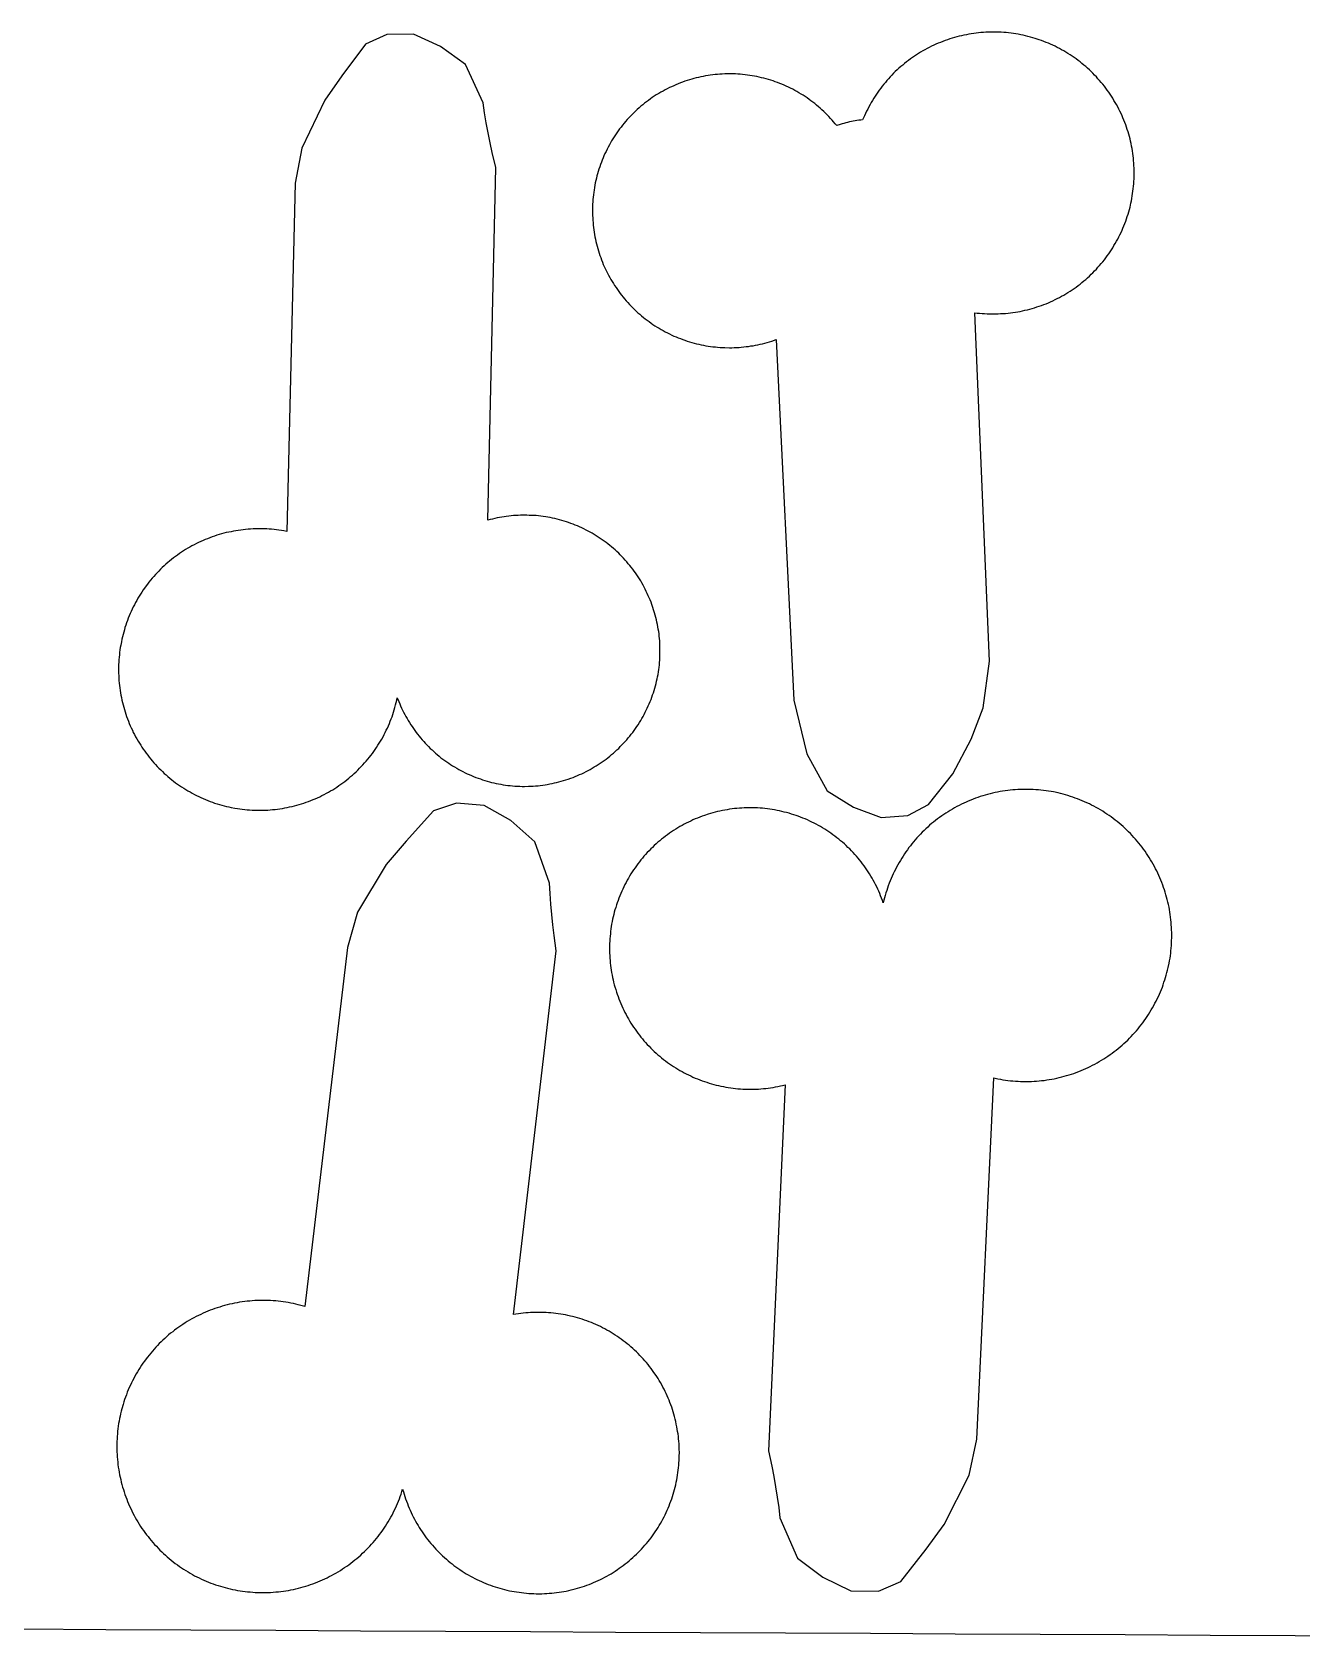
# Model space of a CAD drawing. Extents: x -246 to 246, y -104 to 199.
# Drawn here: x -5.59 to 6, y 163.68 to 178.31 of the extents above; entities that cross this region are included whole.
import ezdxf

# ---------------------------------------------------------------- set-up
doc = ezdxf.new("R2010")
doc.units = 0
doc.layers.add('Add_Red', color=1, linetype='Continuous')
doc.layers.add('Outline_Red', color=1, linetype='Continuous')

msp = doc.modelspace()

# ---------------------------------------------------------------- linework, layer by layer
at = {"layer": 'Add_Red'}
for points in [[(-3.48, 171.213), (-3.458, 171.213), (-3.436, 171.214), (-3.413, 171.216), (-3.391, 171.218), (-3.369, 171.22), (-3.346, 171.223), (-3.324, 171.226), (-3.302, 171.229), (-3.28, 171.233), (-3.258, 171.238), (-3.236, 171.242), (-3.214, 171.247), (-3.192, 171.253), (-3.171, 171.258), (-3.149, 171.265), (-3.128, 171.271), (-3.106, 171.278), (-3.085, 171.285), (-3.064, 171.293), (-3.043, 171.301), (-3.022, 171.309), (-3.002, 171.318), (-2.981, 171.327), (-2.961, 171.336), (-2.941, 171.346), (-2.921, 171.356), (-2.901, 171.367), (-2.881, 171.378), (-2.862, 171.389), (-2.843, 171.4), (-2.824, 171.412), (-2.805, 171.424), (-2.786, 171.437), (-2.768, 171.45), (-2.75, 171.463), (-2.732, 171.476), (-2.714, 171.49), (-2.697, 171.504), (-2.68, 171.519), (-2.663, 171.533), (-2.646, 171.548), (-2.63, 171.564), (-2.613, 171.579), (-2.598, 171.595), (-2.582, 171.611), (-2.567, 171.627), (-2.552, 171.644), (-2.537, 171.661), (-2.522, 171.678), (-2.508, 171.696), (-2.494, 171.713), (-2.481, 171.731), (-2.468, 171.749), (-2.455, 171.768), (-2.442, 171.786), (-2.43, 171.805), (-2.418, 171.824), (-2.407, 171.843), (-2.395, 171.862), (-2.384, 171.882), (-2.374, 171.902), (-2.364, 171.922), (-2.354, 171.942), (-2.344, 171.962), (-2.335, 171.983), (-2.326, 172.003), (-2.318, 172.024), (-2.31, 172.045), (-2.302, 172.066), (-2.295, 172.087), (-2.288, 172.108), (-2.281, 172.13), (-2.275, 172.151), (-2.269, 172.173), (-2.264, 172.195), (-2.259, 172.217), (-2.254, 172.239), (-2.241, 172.204), (-2.232, 172.184), (-2.224, 172.164), (-2.215, 172.144), (-2.206, 172.125), (-2.196, 172.106), (-2.186, 172.086), (-2.176, 172.067), (-2.165, 172.049), (-2.154, 172.03), (-2.143, 172.012), (-2.131, 171.993), (-2.119, 171.975), (-2.107, 171.958), (-2.095, 171.94), (-2.082, 171.923), (-2.069, 171.906), (-2.055, 171.889), (-2.041, 171.872), (-2.027, 171.856), (-2.013, 171.839), (-1.998, 171.824), (-1.984, 171.808), (-1.968, 171.793), (-1.953, 171.777), (-1.937, 171.763), (-1.921, 171.748), (-1.905, 171.734), (-1.889, 171.72), (-1.872, 171.706), (-1.855, 171.692), (-1.838, 171.679), (-1.821, 171.666), (-1.803, 171.654), (-1.785, 171.642), (-1.767, 171.63), (-1.749, 171.618), (-1.731, 171.607), (-1.712, 171.596), (-1.693, 171.585), (-1.674, 171.575), (-1.655, 171.565), (-1.636, 171.555), (-1.617, 171.546), (-1.597, 171.537), (-1.577, 171.529), (-1.557, 171.52), (-1.537, 171.512), (-1.517, 171.505), (-1.496, 171.498), (-1.476, 171.491), (-1.455, 171.484), (-1.435, 171.478), (-1.414, 171.472), (-1.393, 171.467), (-1.372, 171.462), (-1.351, 171.457), (-1.33, 171.453), (-1.309, 171.449), (-1.287, 171.445), (-1.266, 171.442), (-1.244, 171.439), (-1.223, 171.437), (-1.202, 171.435), (-1.18, 171.433), (-1.158, 171.432), (-1.137, 171.431), (-1.115, 171.43), (-1.094, 171.43), (-1.056, 171.431), (-1.035, 171.432), (-1.013, 171.433), (-0.992, 171.434), (-0.97, 171.436), (-0.949, 171.439), (-0.927, 171.441), (-0.906, 171.445), (-0.885, 171.448), (-0.863, 171.452), (-0.842, 171.456), (-0.821, 171.461), (-0.8, 171.466), (-0.779, 171.471), (-0.758, 171.477), (-0.738, 171.483), (-0.717, 171.489), (-0.696, 171.496), (-0.671, 171.505), (-0.65, 171.512), (-0.63, 171.52), (-0.61, 171.529), (-0.591, 171.537), (-0.571, 171.546), (-0.551, 171.555), (-0.532, 171.565), (-0.513, 171.575), (-0.494, 171.585), (-0.475, 171.596), (-0.457, 171.607), (-0.438, 171.618), (-0.42, 171.63), (-0.402, 171.642), (-0.384, 171.654), (-0.367, 171.666), (-0.349, 171.679), (-0.332, 171.692), (-0.315, 171.706), (-0.299, 171.72), (-0.282, 171.734), (-0.266, 171.748), (-0.25, 171.763), (-0.234, 171.777), (-0.219, 171.793), (-0.204, 171.808), (-0.189, 171.824), (-0.174, 171.839), (-0.16, 171.856), (-0.146, 171.872), (-0.132, 171.889), (-0.119, 171.906), (-0.106, 171.923), (-0.093, 171.94), (-0.08, 171.958), (-0.068, 171.975), (-0.056, 171.993), (-0.045, 172.012), (-0.033, 172.03), (-0.022, 172.049), (-0.012, 172.067), (-0.001, 172.086), (0.009, 172.106), (0.018, 172.125), (0.027, 172.144), (0.036, 172.164), (0.045, 172.184), (0.053, 172.204), (0.061, 172.224), (0.069, 172.244), (0.076, 172.264), (0.083, 172.285), (0.089, 172.306), (0.095, 172.326), (0.101, 172.347), (0.107, 172.368), (0.112, 172.389), (0.116, 172.41), (0.121, 172.431), (0.125, 172.452), (0.128, 172.474), (0.131, 172.495), (0.134, 172.516), (0.137, 172.538), (0.139, 172.559), (0.14, 172.581), (0.142, 172.602), (0.143, 172.624), (0.143, 172.646), (0.143, 172.667), (0.143, 172.693), (0.142, 172.715), (0.141, 172.736), (0.14, 172.758), (0.138, 172.779), (0.136, 172.801), (0.134, 172.822), (0.131, 172.844), (0.127, 172.865), (0.124, 172.886), (0.12, 172.907), (0.115, 172.929), (0.111, 172.95), (0.106, 172.971), (0.1, 172.991), (0.094, 173.012), (0.088, 173.033), (0.076, 173.07), (0.069, 173.09), (0.061, 173.111), (0.053, 173.131), (0.045, 173.151), (0.036, 173.17), (0.027, 173.19), (0.018, 173.209), (0.009, 173.229), (-0.001, 173.248), (-0.012, 173.267), (-0.022, 173.286), (-0.033, 173.304), (-0.045, 173.323), (-0.056, 173.341), (-0.068, 173.359), (-0.08, 173.377), (-0.093, 173.394), (-0.106, 173.412), (-0.119, 173.429), (-0.132, 173.446), (-0.146, 173.462), (-0.16, 173.479), (-0.174, 173.495), (-0.189, 173.511), (-0.204, 173.527), (-0.219, 173.542), (-0.234, 173.557), (-0.25, 173.572), (-0.266, 173.587), (-0.282, 173.601), (-0.299, 173.615), (-0.315, 173.629), (-0.332, 173.642), (-0.349, 173.655), (-0.367, 173.668), (-0.384, 173.681), (-0.402, 173.693), (-0.42, 173.705), (-0.438, 173.716), (-0.457, 173.728), (-0.475, 173.739), (-0.494, 173.749), (-0.513, 173.759), (-0.532, 173.769), (-0.551, 173.779), (-0.571, 173.788), (-0.591, 173.797), (-0.61, 173.806), (-0.63, 173.814), (-0.65, 173.822), (-0.671, 173.83), (-0.691, 173.837), (-0.711, 173.844), (-0.732, 173.85), (-0.753, 173.856), (-0.774, 173.862), (-0.794, 173.868), (-0.815, 173.873), (-0.837, 173.877), (-0.858, 173.882), (-0.879, 173.885), (-0.9, 173.889), (-0.922, 173.892), (-0.943, 173.895), (-0.964, 173.897), (-0.986, 173.9), (-1.007, 173.901), (-1.029, 173.903), (-1.051, 173.903), (-1.072, 173.904), (-1.094, 173.904), (-1.129, 173.904), (-1.151, 173.903), (-1.173, 173.902), (-1.194, 173.9), (-1.216, 173.898), (-1.237, 173.896), (-1.259, 173.893), (-1.28, 173.89), (-1.301, 173.887), (-1.322, 173.883), (-1.344, 173.879), (-1.365, 173.874), (-1.386, 173.869), (-1.407, 173.864), (-1.428, 173.858), (-1.355, 177.077), (-1.387, 177.212), (-1.407, 177.302), (-1.425, 177.392), (-1.442, 177.483), (-1.457, 177.574), (-1.47, 177.666), (-1.632, 178.015), (-1.86, 178.18), (-2.107, 178.292), (-2.35, 178.289), (-2.545, 178.202), (-2.76, 177.912), (-2.914, 177.692), (-3.126, 177.252), (-3.184, 176.934), (-3.26, 173.756), (-3.289, 173.761), (-3.311, 173.765), (-3.334, 173.768), (-3.356, 173.771), (-3.378, 173.774), (-3.4, 173.776), (-3.423, 173.778), (-3.445, 173.779), (-3.467, 173.78), (-3.49, 173.78), (-3.512, 173.781), (-3.548, 173.78), (-3.57, 173.779), (-3.593, 173.778), (-3.615, 173.777), (-3.638, 173.775), (-3.66, 173.772), (-3.682, 173.769), (-3.704, 173.766), (-3.726, 173.763), (-3.748, 173.759), (-3.77, 173.754), (-3.792, 173.75), (-3.814, 173.745), (-3.836, 173.739), (-3.858, 173.733), (-3.879, 173.727), (-3.901, 173.721), (-3.922, 173.714), (-3.943, 173.706), (-3.964, 173.699), (-3.985, 173.69), (-4.006, 173.682), (-4.026, 173.673), (-4.047, 173.664), (-4.067, 173.655), (-4.087, 173.645), (-4.107, 173.635), (-4.127, 173.624), (-4.147, 173.613), (-4.166, 173.602), (-4.185, 173.59), (-4.204, 173.578), (-4.223, 173.566), (-4.241, 173.554), (-4.26, 173.541), (-4.278, 173.527), (-4.296, 173.514), (-4.313, 173.5), (-4.331, 173.486), (-4.348, 173.472), (-4.365, 173.457), (-4.382, 173.442), (-4.398, 173.426), (-4.414, 173.411), (-4.43, 173.395), (-4.445, 173.379), (-4.461, 173.362), (-4.476, 173.346), (-4.49, 173.329), (-4.505, 173.312), (-4.519, 173.294), (-4.532, 173.276), (-4.546, 173.259), (-4.559, 173.24), (-4.572, 173.222), (-4.584, 173.203), (-4.597, 173.185), (-4.608, 173.166), (-4.62, 173.146), (-4.631, 173.127), (-4.642, 173.107), (-4.652, 173.087), (-4.663, 173.067), (-4.672, 173.047), (-4.682, 173.027), (-4.691, 173.006), (-4.7, 172.986), (-4.708, 172.965), (-4.716, 172.944), (-4.724, 172.923), (-4.731, 172.902), (-4.738, 172.88), (-4.744, 172.859), (-4.75, 172.837), (-4.756, 172.816), (-4.762, 172.794), (-4.767, 172.772), (-4.771, 172.75), (-4.777, 172.719), (-4.781, 172.697), (-4.784, 172.675), (-4.787, 172.653), (-4.789, 172.631), (-4.792, 172.608), (-4.793, 172.586), (-4.795, 172.564), (-4.796, 172.541), (-4.796, 172.519), (-4.797, 172.496), (-4.796, 172.463), (-4.795, 172.44), (-4.794, 172.418), (-4.793, 172.395), (-4.791, 172.373), (-4.788, 172.351), (-4.786, 172.329), (-4.782, 172.306), (-4.779, 172.284), (-4.775, 172.262), (-4.771, 172.24), (-4.766, 172.218), (-4.761, 172.196), (-4.756, 172.175), (-4.75, 172.153), (-4.744, 172.131), (-4.737, 172.11), (-4.73, 172.089), (-4.723, 172.068), (-4.715, 172.046), (-4.707, 172.026), (-4.699, 172.005), (-4.69, 171.984), (-4.681, 171.964), (-4.671, 171.943), (-4.662, 171.923), (-4.651, 171.903), (-4.641, 171.883), (-4.63, 171.864), (-4.619, 171.844), (-4.607, 171.825), (-4.595, 171.806), (-4.583, 171.787), (-4.571, 171.769), (-4.558, 171.75), (-4.545, 171.732), (-4.531, 171.714), (-4.517, 171.697), (-4.503, 171.679), (-4.489, 171.662), (-4.474, 171.645), (-4.459, 171.629), (-4.444, 171.612), (-4.428, 171.596), (-4.412, 171.58), (-4.396, 171.565), (-4.38, 171.549), (-4.363, 171.534), (-4.346, 171.52), (-4.329, 171.505), (-4.312, 171.491), (-4.294, 171.477), (-4.276, 171.464), (-4.258, 171.451), (-4.24, 171.438), (-4.221, 171.425), (-4.202, 171.413), (-4.183, 171.401), (-4.164, 171.39), (-4.144, 171.379), (-4.125, 171.368), (-4.105, 171.357), (-4.085, 171.347), (-4.065, 171.337), (-4.045, 171.328), (-4.024, 171.319), (-4.004, 171.31), (-3.983, 171.301), (-3.962, 171.293), (-3.941, 171.286), (-3.92, 171.278), (-3.898, 171.272), (-3.877, 171.265), (-3.855, 171.259), (-3.834, 171.253), (-3.812, 171.248), (-3.79, 171.243), (-3.768, 171.238), (-3.735, 171.232), (-3.713, 171.228), (-3.691, 171.225), (-3.669, 171.222), (-3.646, 171.219), (-3.624, 171.217), (-3.602, 171.215), (-3.579, 171.214), (-3.557, 171.213), (-3.535, 171.212), (-3.512, 171.212), (-3.48, 171.213)], [(2.405, 171.164), (2.594, 171.264), (2.814, 171.544), (2.982, 171.86), (3.09, 172.148), (3.148, 172.572), (3.015, 175.752), (3.037, 175.749), (3.059, 175.747), (3.082, 175.745), (3.104, 175.743), (3.127, 175.742), (3.149, 175.741), (3.183, 175.741), (3.206, 175.741), (3.228, 175.742), (3.251, 175.743), (3.273, 175.744), (3.296, 175.746), (3.318, 175.748), (3.34, 175.75), (3.362, 175.753), (3.385, 175.757), (3.407, 175.76), (3.429, 175.764), (3.451, 175.769), (3.473, 175.774), (3.495, 175.779), (3.516, 175.785), (3.538, 175.791), (3.559, 175.797), (3.581, 175.804), (3.602, 175.811), (3.623, 175.818), (3.644, 175.826), (3.665, 175.834), (3.686, 175.843), (3.706, 175.852), (3.727, 175.861), (3.747, 175.871), (3.767, 175.881), (3.787, 175.891), (3.807, 175.902), (3.826, 175.913), (3.846, 175.924), (3.865, 175.936), (3.884, 175.948), (3.902, 175.961), (3.921, 175.973), (3.939, 175.986), (3.957, 176), (3.975, 176.013), (3.993, 176.027), (4.01, 176.042), (4.027, 176.056), (4.044, 176.071), (4.06, 176.086), (4.077, 176.102), (4.093, 176.117), (4.108, 176.133), (4.124, 176.15), (4.139, 176.166), (4.154, 176.183), (4.168, 176.2), (4.183, 176.217), (4.197, 176.235), (4.21, 176.253), (4.224, 176.271), (4.237, 176.289), (4.249, 176.308), (4.262, 176.326), (4.274, 176.345), (4.285, 176.364), (4.297, 176.384), (4.308, 176.403), (4.319, 176.423), (4.329, 176.443), (4.339, 176.463), (4.349, 176.483), (4.358, 176.504), (4.367, 176.524), (4.376, 176.545), (4.384, 176.566), (4.392, 176.587), (4.399, 176.608), (4.406, 176.629), (4.413, 176.651), (4.419, 176.672), (4.425, 176.694), (4.431, 176.715), (4.439, 176.75), (4.444, 176.772), (4.448, 176.794), (4.452, 176.817), (4.455, 176.839), (4.458, 176.861), (4.461, 176.883), (4.463, 176.906), (4.465, 176.928), (4.467, 176.95), (4.468, 176.973), (4.469, 176.995), (4.469, 177.026), (4.469, 177.049), (4.468, 177.071), (4.467, 177.094), (4.466, 177.116), (4.464, 177.139), (4.462, 177.161), (4.46, 177.183), (4.457, 177.205), (4.453, 177.228), (4.45, 177.25), (4.446, 177.272), (4.441, 177.294), (4.436, 177.316), (4.431, 177.337), (4.425, 177.359), (4.419, 177.381), (4.413, 177.402), (4.406, 177.424), (4.399, 177.445), (4.392, 177.466), (4.384, 177.487), (4.376, 177.508), (4.367, 177.529), (4.358, 177.549), (4.349, 177.57), (4.339, 177.59), (4.329, 177.61), (4.319, 177.63), (4.308, 177.65), (4.297, 177.669), (4.285, 177.689), (4.274, 177.708), (4.262, 177.727), (4.249, 177.745), (4.237, 177.764), (4.224, 177.782), (4.21, 177.8), (4.197, 177.818), (4.183, 177.836), (4.168, 177.853), (4.154, 177.87), (4.139, 177.887), (4.124, 177.903), (4.108, 177.92), (4.093, 177.936), (4.077, 177.951), (4.06, 177.967), (4.044, 177.982), (4.027, 177.997), (4.01, 178.011), (3.993, 178.026), (3.975, 178.04), (3.957, 178.053), (3.939, 178.067), (3.921, 178.08), (3.902, 178.092), (3.884, 178.105), (3.865, 178.117), (3.846, 178.128), (3.826, 178.14), (3.807, 178.151), (3.787, 178.162), (3.767, 178.172), (3.747, 178.182), (3.727, 178.192), (3.706, 178.201), (3.686, 178.21), (3.665, 178.218), (3.644, 178.227), (3.623, 178.235), (3.602, 178.242), (3.565, 178.254), (3.543, 178.261), (3.522, 178.267), (3.5, 178.272), (3.478, 178.278), (3.456, 178.283), (3.435, 178.287), (3.412, 178.292), (3.39, 178.295), (3.368, 178.299), (3.346, 178.302), (3.324, 178.304), (3.301, 178.307), (3.279, 178.309), (3.257, 178.31), (3.234, 178.311), (3.212, 178.312), (3.183, 178.312), (3.161, 178.312), (3.139, 178.311), (3.116, 178.31), (3.094, 178.309), (3.071, 178.307), (3.049, 178.305), (3.027, 178.302), (3.005, 178.3), (2.982, 178.296), (2.96, 178.293), (2.938, 178.288), (2.916, 178.284), (2.894, 178.279), (2.872, 178.274), (2.851, 178.268), (2.829, 178.262), (2.808, 178.256), (2.786, 178.249), (2.765, 178.242), (2.744, 178.235), (2.723, 178.227), (2.702, 178.218), (2.681, 178.21), (2.661, 178.201), (2.64, 178.192), (2.62, 178.182), (2.6, 178.172), (2.58, 178.162), (2.56, 178.151), (2.541, 178.14), (2.521, 178.128), (2.502, 178.117), (2.483, 178.105), (2.465, 178.092), (2.446, 178.08), (2.428, 178.067), (2.41, 178.053), (2.392, 178.04), (2.374, 178.026), (2.357, 178.011), (2.34, 177.997), (2.323, 177.982), (2.307, 177.967), (2.29, 177.951), (2.274, 177.936), (2.259, 177.92), (2.243, 177.903), (2.228, 177.887), (2.213, 177.87), (2.199, 177.853), (2.184, 177.836), (2.17, 177.818), (2.157, 177.8), (2.143, 177.782), (2.13, 177.764), (2.118, 177.745), (2.105, 177.727), (2.093, 177.708), (2.081, 177.689), (2.07, 177.669), (2.059, 177.65), (2.048, 177.63), (2.038, 177.61), (2.028, 177.59), (2.018, 177.57), (2.009, 177.549), (1.992, 177.511), (1.975, 177.509), (1.958, 177.507), (1.94, 177.504), (1.923, 177.502), (1.906, 177.499), (1.889, 177.495), (1.872, 177.492), (1.855, 177.488), (1.838, 177.484), (1.821, 177.479), (1.804, 177.475), (1.787, 177.47), (1.755, 177.459), (1.741, 177.476), (1.727, 177.493), (1.713, 177.509), (1.698, 177.525), (1.683, 177.541), (1.668, 177.557), (1.653, 177.572), (1.637, 177.587), (1.621, 177.602), (1.605, 177.617), (1.588, 177.631), (1.572, 177.645), (1.555, 177.659), (1.538, 177.672), (1.52, 177.686), (1.503, 177.698), (1.485, 177.711), (1.467, 177.723), (1.448, 177.735), (1.43, 177.747), (1.411, 177.758), (1.392, 177.769), (1.373, 177.779), (1.354, 177.79), (1.335, 177.8), (1.315, 177.809), (1.295, 177.818), (1.275, 177.827), (1.255, 177.836), (1.235, 177.844), (1.215, 177.852), (1.194, 177.859), (1.174, 177.866), (1.153, 177.873), (1.132, 177.879), (1.111, 177.885), (1.09, 177.891), (1.069, 177.896), (1.048, 177.901), (1.026, 177.906), (1.005, 177.91), (0.983, 177.914), (0.962, 177.917), (0.94, 177.92), (0.919, 177.923), (0.897, 177.925), (0.875, 177.927), (0.853, 177.929), (0.832, 177.93), (0.81, 177.931), (0.776, 177.931), (0.755, 177.931), (0.733, 177.93), (0.711, 177.929), (0.689, 177.928), (0.667, 177.926), (0.646, 177.924), (0.624, 177.922), (0.602, 177.919), (0.581, 177.916), (0.559, 177.912), (0.538, 177.908), (0.517, 177.904), (0.495, 177.899), (0.474, 177.894), (0.453, 177.889), (0.432, 177.883), (0.411, 177.877), (0.39, 177.87), (0.37, 177.863), (0.349, 177.856), (0.329, 177.848), (0.308, 177.84), (0.288, 177.832), (0.268, 177.823), (0.248, 177.814), (0.229, 177.805), (0.209, 177.795), (0.19, 177.785), (0.171, 177.774), (0.152, 177.764), (0.133, 177.753), (0.109, 177.738), (0.091, 177.726), (0.073, 177.714), (0.055, 177.702), (0.037, 177.689), (0.02, 177.676), (0.002, 177.663), (-0.015, 177.649), (-0.031, 177.635), (-0.048, 177.621), (-0.064, 177.606), (-0.08, 177.591), (-0.096, 177.576), (-0.111, 177.561), (-0.127, 177.545), (-0.142, 177.529), (-0.156, 177.513), (-0.171, 177.497), (-0.185, 177.48), (-0.198, 177.463), (-0.212, 177.446), (-0.225, 177.429), (-0.238, 177.411), (-0.251, 177.393), (-0.263, 177.375), (-0.275, 177.357), (-0.286, 177.339), (-0.298, 177.32), (-0.309, 177.301), (-0.319, 177.282), (-0.33, 177.263), (-0.34, 177.244), (-0.349, 177.224), (-0.359, 177.204), (-0.368, 177.184), (-0.376, 177.164), (-0.384, 177.144), (-0.392, 177.124), (-0.4, 177.103), (-0.407, 177.083), (-0.414, 177.062), (-0.42, 177.041), (-0.426, 177.02), (-0.432, 176.999), (-0.437, 176.978), (-0.442, 176.957), (-0.447, 176.936), (-0.451, 176.914), (-0.455, 176.893), (-0.459, 176.871), (-0.462, 176.85), (-0.465, 176.828), (-0.467, 176.806), (-0.469, 176.785), (-0.47, 176.763), (-0.472, 176.741), (-0.473, 176.719), (-0.473, 176.682), (-0.473, 176.66), (-0.472, 176.638), (-0.471, 176.616), (-0.47, 176.595), (-0.468, 176.573), (-0.466, 176.551), (-0.464, 176.529), (-0.461, 176.508), (-0.458, 176.486), (-0.454, 176.465), (-0.45, 176.443), (-0.446, 176.422), (-0.441, 176.401), (-0.436, 176.379), (-0.431, 176.358), (-0.425, 176.337), (-0.419, 176.316), (-0.412, 176.296), (-0.405, 176.275), (-0.398, 176.254), (-0.39, 176.234), (-0.382, 176.214), (-0.374, 176.193), (-0.365, 176.173), (-0.356, 176.154), (-0.346, 176.132), (-0.336, 176.113), (-0.326, 176.093), (-0.316, 176.074), (-0.305, 176.055), (-0.294, 176.037), (-0.282, 176.018), (-0.271, 176), (-0.258, 175.981), (-0.246, 175.963), (-0.233, 175.946), (-0.22, 175.928), (-0.207, 175.911), (-0.193, 175.894), (-0.18, 175.877), (-0.165, 175.861), (-0.151, 175.844), (-0.136, 175.828), (-0.121, 175.812), (-0.106, 175.797), (-0.09, 175.782), (-0.074, 175.767), (-0.058, 175.752), (-0.042, 175.737), (-0.025, 175.723), (-0.009, 175.709), (0.009, 175.696), (0.026, 175.683), (0.043, 175.67), (0.061, 175.657), (0.079, 175.645), (0.097, 175.633), (0.116, 175.621), (0.134, 175.61), (0.153, 175.599), (0.172, 175.588), (0.191, 175.578), (0.211, 175.568), (0.23, 175.558), (0.25, 175.548), (0.27, 175.539), (0.29, 175.531), (0.31, 175.522), (0.33, 175.515), (0.351, 175.507), (0.371, 175.5), (0.392, 175.493), (0.413, 175.486), (0.434, 175.48), (0.455, 175.474), (0.476, 175.469), (0.497, 175.464), (0.518, 175.459), (0.54, 175.455), (0.561, 175.451), (0.583, 175.447), (0.604, 175.444), (0.626, 175.441), (0.648, 175.439), (0.669, 175.437), (0.691, 175.435), (0.713, 175.434), (0.735, 175.433), (0.776, 175.432), (0.798, 175.432), (0.82, 175.433), (0.842, 175.434), (0.864, 175.435), (0.885, 175.437), (0.907, 175.439), (0.929, 175.442), (0.95, 175.444), (0.972, 175.448), (0.993, 175.451), (1.015, 175.455), (1.036, 175.459), (1.057, 175.464), (1.079, 175.469), (1.1, 175.475), (1.121, 175.481), (1.142, 175.487), (1.163, 175.493), (1.202, 175.507), (1.202, 175.507), (1.365, 172.217), (1.484, 171.728), (1.669, 171.39), (1.908, 171.24), (2.162, 171.145), (2.405, 171.164)], [(2.34, 164.175), (2.57, 164.47), (2.735, 164.695), (2.965, 165.146), (3.033, 165.475), (3.188, 168.77), (3.225, 168.762), (3.248, 168.758), (3.271, 168.754), (3.294, 168.751), (3.317, 168.748), (3.34, 168.745), (3.363, 168.743), (3.386, 168.741), (3.41, 168.74), (3.433, 168.739), (3.456, 168.738), (3.479, 168.738), (3.509, 168.738), (3.532, 168.739), (3.556, 168.74), (3.579, 168.741), (3.602, 168.743), (3.625, 168.746), (3.648, 168.748), (3.671, 168.752), (3.694, 168.755), (3.717, 168.759), (3.74, 168.763), (3.763, 168.768), (3.785, 168.773), (3.808, 168.779), (3.83, 168.785), (3.853, 168.791), (3.875, 168.798), (3.897, 168.805), (3.919, 168.812), (3.941, 168.82), (3.963, 168.829), (3.985, 168.837), (4.006, 168.846), (4.027, 168.856), (4.048, 168.865), (4.069, 168.875), (4.09, 168.886), (4.111, 168.897), (4.131, 168.908), (4.151, 168.92), (4.171, 168.931), (4.191, 168.944), (4.211, 168.956), (4.23, 168.969), (4.249, 168.983), (4.268, 168.996), (4.286, 169.01), (4.305, 169.024), (4.323, 169.039), (4.341, 169.054), (4.359, 169.069), (4.376, 169.084), (4.393, 169.1), (4.41, 169.116), (4.426, 169.133), (4.442, 169.149), (4.458, 169.166), (4.474, 169.184), (4.489, 169.201), (4.504, 169.219), (4.519, 169.237), (4.533, 169.255), (4.548, 169.274), (4.561, 169.292), (4.575, 169.311), (4.588, 169.331), (4.6, 169.35), (4.613, 169.37), (4.625, 169.39), (4.637, 169.41), (4.648, 169.43), (4.659, 169.451), (4.67, 169.471), (4.68, 169.492), (4.69, 169.513), (4.699, 169.534), (4.709, 169.556), (4.717, 169.577), (4.726, 169.599), (4.734, 169.621), (4.741, 169.643), (4.749, 169.665), (4.756, 169.687), (4.762, 169.709), (4.768, 169.732), (4.774, 169.754), (4.779, 169.777), (4.787, 169.816), (4.792, 169.839), (4.796, 169.862), (4.799, 169.885), (4.802, 169.908), (4.805, 169.931), (4.807, 169.954), (4.809, 169.977), (4.81, 170.001), (4.811, 170.024), (4.812, 170.047), (4.812, 170.07), (4.812, 170.098), (4.811, 170.121), (4.81, 170.145), (4.808, 170.168), (4.806, 170.191), (4.804, 170.214), (4.801, 170.237), (4.798, 170.26), (4.795, 170.283), (4.791, 170.306), (4.787, 170.329), (4.782, 170.352), (4.777, 170.374), (4.771, 170.397), (4.765, 170.42), (4.759, 170.442), (4.752, 170.464), (4.745, 170.486), (4.738, 170.508), (4.73, 170.53), (4.722, 170.552), (4.713, 170.574), (4.704, 170.595), (4.695, 170.616), (4.685, 170.638), (4.675, 170.659), (4.665, 170.679), (4.654, 170.7), (4.643, 170.72), (4.631, 170.741), (4.619, 170.761), (4.607, 170.78), (4.595, 170.8), (4.582, 170.819), (4.568, 170.838), (4.555, 170.857), (4.541, 170.876), (4.527, 170.894), (4.512, 170.912), (4.497, 170.93), (4.482, 170.948), (4.467, 170.965), (4.451, 170.982), (4.435, 170.999), (4.418, 171.016), (4.402, 171.032), (4.385, 171.048), (4.368, 171.064), (4.35, 171.079), (4.333, 171.094), (4.315, 171.109), (4.296, 171.123), (4.278, 171.137), (4.259, 171.151), (4.24, 171.165), (4.221, 171.178), (4.201, 171.19), (4.182, 171.203), (4.162, 171.215), (4.142, 171.227), (4.122, 171.238), (4.101, 171.249), (4.08, 171.26), (4.06, 171.27), (4.038, 171.28), (4.017, 171.29), (3.996, 171.299), (3.974, 171.308), (3.953, 171.316), (3.931, 171.324), (3.909, 171.332), (3.887, 171.339), (3.865, 171.346), (3.842, 171.353), (3.82, 171.359), (3.797, 171.364), (3.775, 171.37), (3.734, 171.379), (3.711, 171.383), (3.688, 171.387), (3.665, 171.39), (3.642, 171.393), (3.619, 171.396), (3.595, 171.398), (3.572, 171.4), (3.549, 171.401), (3.526, 171.402), (3.503, 171.403), (3.479, 171.403), (3.454, 171.403), (3.43, 171.402), (3.407, 171.401), (3.384, 171.4), (3.361, 171.398), (3.338, 171.395), (3.315, 171.393), (3.292, 171.39), (3.269, 171.386), (3.246, 171.382), (3.223, 171.378), (3.2, 171.373), (3.177, 171.368), (3.155, 171.363), (3.132, 171.357), (3.11, 171.351), (3.087, 171.344), (3.065, 171.337), (3.043, 171.33), (3.021, 171.322), (3, 171.314), (2.978, 171.305), (2.956, 171.296), (2.935, 171.287), (2.914, 171.277), (2.893, 171.267), (2.872, 171.257), (2.852, 171.246), (2.831, 171.235), (2.811, 171.223), (2.791, 171.211), (2.771, 171.199), (2.752, 171.187), (2.732, 171.174), (2.713, 171.161), (2.694, 171.147), (2.675, 171.133), (2.657, 171.119), (2.639, 171.105), (2.621, 171.09), (2.603, 171.075), (2.586, 171.059), (2.569, 171.043), (2.552, 171.027), (2.535, 171.011), (2.519, 170.994), (2.503, 170.978), (2.487, 170.96), (2.472, 170.943), (2.457, 170.925), (2.442, 170.907), (2.428, 170.889), (2.414, 170.871), (2.4, 170.852), (2.386, 170.833), (2.373, 170.814), (2.36, 170.794), (2.348, 170.775), (2.336, 170.755), (2.324, 170.735), (2.313, 170.714), (2.302, 170.694), (2.291, 170.673), (2.28, 170.652), (2.271, 170.631), (2.261, 170.61), (2.252, 170.589), (2.243, 170.567), (2.234, 170.546), (2.226, 170.524), (2.218, 170.502), (2.211, 170.48), (2.204, 170.458), (2.198, 170.435), (2.191, 170.413), (2.186, 170.391), (2.18, 170.368), (2.172, 170.39), (2.165, 170.411), (2.156, 170.432), (2.148, 170.452), (2.139, 170.473), (2.13, 170.493), (2.12, 170.514), (2.11, 170.534), (2.1, 170.554), (2.089, 170.573), (2.078, 170.593), (2.067, 170.612), (2.055, 170.631), (2.043, 170.65), (2.03, 170.669), (2.018, 170.687), (2.005, 170.705), (1.991, 170.723), (1.978, 170.741), (1.964, 170.759), (1.95, 170.776), (1.935, 170.793), (1.92, 170.81), (1.905, 170.826), (1.89, 170.843), (1.874, 170.859), (1.858, 170.874), (1.842, 170.89), (1.825, 170.905), (1.808, 170.92), (1.791, 170.934), (1.774, 170.948), (1.757, 170.962), (1.739, 170.976), (1.721, 170.989), (1.702, 171.002), (1.684, 171.015), (1.665, 171.027), (1.646, 171.04), (1.627, 171.051), (1.608, 171.063), (1.589, 171.074), (1.569, 171.084), (1.549, 171.095), (1.529, 171.105), (1.509, 171.114), (1.488, 171.124), (1.468, 171.133), (1.447, 171.141), (1.426, 171.149), (1.405, 171.157), (1.384, 171.165), (1.363, 171.172), (1.342, 171.178), (1.32, 171.185), (1.298, 171.191), (1.277, 171.196), (1.255, 171.202), (1.233, 171.207), (1.211, 171.211), (1.189, 171.215), (1.167, 171.219), (1.145, 171.222), (1.123, 171.225), (1.1, 171.228), (1.078, 171.23), (1.056, 171.231), (1.033, 171.233), (1.011, 171.234), (0.989, 171.234), (0.966, 171.235), (0.934, 171.234), (0.912, 171.233), (0.89, 171.232), (0.867, 171.231), (0.845, 171.229), (0.823, 171.227), (0.801, 171.224), (0.778, 171.221), (0.756, 171.217), (0.734, 171.213), (0.712, 171.209), (0.69, 171.205), (0.668, 171.2), (0.647, 171.194), (0.625, 171.188), (0.603, 171.182), (0.582, 171.176), (0.548, 171.165), (0.527, 171.157), (0.506, 171.149), (0.485, 171.141), (0.465, 171.133), (0.444, 171.124), (0.424, 171.114), (0.403, 171.105), (0.383, 171.095), (0.364, 171.084), (0.344, 171.074), (0.324, 171.063), (0.305, 171.051), (0.286, 171.04), (0.267, 171.027), (0.248, 171.015), (0.23, 171.002), (0.212, 170.989), (0.194, 170.976), (0.176, 170.962), (0.158, 170.948), (0.141, 170.934), (0.124, 170.92), (0.107, 170.905), (0.091, 170.89), (0.074, 170.874), (0.059, 170.859), (0.043, 170.843), (0.027, 170.826), (0.012, 170.81), (-0.003, 170.793), (-0.017, 170.776), (-0.031, 170.759), (-0.045, 170.741), (-0.059, 170.723), (-0.072, 170.705), (-0.085, 170.687), (-0.098, 170.669), (-0.11, 170.65), (-0.122, 170.631), (-0.134, 170.612), (-0.145, 170.593), (-0.157, 170.573), (-0.167, 170.554), (-0.178, 170.534), (-0.188, 170.514), (-0.197, 170.493), (-0.206, 170.473), (-0.215, 170.452), (-0.224, 170.432), (-0.232, 170.411), (-0.24, 170.39), (-0.248, 170.369), (-0.255, 170.348), (-0.261, 170.326), (-0.268, 170.305), (-0.274, 170.283), (-0.279, 170.261), (-0.285, 170.24), (-0.289, 170.218), (-0.294, 170.196), (-0.298, 170.174), (-0.302, 170.152), (-0.305, 170.13), (-0.308, 170.107), (-0.31, 170.085), (-0.313, 170.063), (-0.314, 170.04), (-0.316, 170.018), (-0.317, 169.996), (-0.317, 169.973), (-0.317, 169.951), (-0.317, 169.909), (-0.316, 169.886), (-0.315, 169.864), (-0.313, 169.842), (-0.311, 169.819), (-0.308, 169.797), (-0.305, 169.775), (-0.302, 169.753), (-0.298, 169.731), (-0.294, 169.709), (-0.29, 169.687), (-0.285, 169.665), (-0.28, 169.643), (-0.274, 169.621), (-0.268, 169.6), (-0.261, 169.576), (-0.255, 169.554), (-0.248, 169.533), (-0.24, 169.512), (-0.232, 169.491), (-0.224, 169.47), (-0.215, 169.449), (-0.206, 169.429), (-0.197, 169.408), (-0.188, 169.388), (-0.178, 169.368), (-0.167, 169.348), (-0.157, 169.329), (-0.145, 169.309), (-0.134, 169.29), (-0.122, 169.271), (-0.11, 169.252), (-0.098, 169.233), (-0.085, 169.215), (-0.072, 169.196), (-0.059, 169.178), (-0.045, 169.161), (-0.031, 169.143), (-0.017, 169.126), (-0.003, 169.109), (0.012, 169.092), (0.027, 169.075), (0.043, 169.059), (0.059, 169.043), (0.074, 169.028), (0.091, 169.012), (0.107, 168.997), (0.124, 168.982), (0.141, 168.968), (0.158, 168.953), (0.176, 168.939), (0.194, 168.926), (0.212, 168.912), (0.23, 168.899), (0.248, 168.887), (0.267, 168.874), (0.286, 168.862), (0.305, 168.851), (0.324, 168.839), (0.344, 168.828), (0.364, 168.818), (0.383, 168.807), (0.403, 168.797), (0.424, 168.788), (0.444, 168.778), (0.465, 168.769), (0.485, 168.761), (0.506, 168.753), (0.527, 168.745), (0.548, 168.737), (0.57, 168.73), (0.591, 168.723), (0.612, 168.717), (0.634, 168.711), (0.656, 168.705), (0.677, 168.7), (0.699, 168.695), (0.721, 168.691), (0.743, 168.687), (0.765, 168.683), (0.788, 168.68), (0.81, 168.677), (0.832, 168.674), (0.854, 168.672), (0.877, 168.67), (0.899, 168.669), (0.921, 168.668), (0.944, 168.667), (0.966, 168.667), (0.996, 168.668), (1.019, 168.668), (1.041, 168.669), (1.063, 168.671), (1.086, 168.673), (1.108, 168.675), (1.13, 168.678), (1.152, 168.681), (1.175, 168.684), (1.197, 168.688), (1.219, 168.692), (1.241, 168.697), (1.262, 168.702), (1.284, 168.707), (1.132, 165.369), (1.162, 165.229), (1.181, 165.135), (1.197, 165.041), (1.212, 164.946), (1.226, 164.852), (1.237, 164.757), (1.397, 164.39), (1.63, 164.214), (1.883, 164.092), (2.136, 164.089), (2.34, 164.175)], [(-0.934, 164.064), (-0.912, 164.065), (-0.889, 164.066), (-0.867, 164.068), (-0.845, 164.07), (-0.822, 164.072), (-0.8, 164.075), (-0.778, 164.078), (-0.756, 164.081), (-0.734, 164.085), (-0.712, 164.089), (-0.69, 164.094), (-0.668, 164.099), (-0.632, 164.108), (-0.61, 164.114), (-0.589, 164.12), (-0.567, 164.127), (-0.546, 164.134), (-0.525, 164.141), (-0.504, 164.149), (-0.483, 164.158), (-0.463, 164.166), (-0.442, 164.175), (-0.422, 164.184), (-0.401, 164.194), (-0.381, 164.204), (-0.361, 164.214), (-0.342, 164.225), (-0.322, 164.236), (-0.303, 164.247), (-0.284, 164.259), (-0.265, 164.271), (-0.246, 164.284), (-0.228, 164.296), (-0.21, 164.309), (-0.192, 164.323), (-0.174, 164.336), (-0.156, 164.35), (-0.139, 164.364), (-0.122, 164.379), (-0.105, 164.394), (-0.089, 164.409), (-0.072, 164.424), (-0.056, 164.44), (-0.041, 164.456), (-0.025, 164.472), (-0.01, 164.489), (0.005, 164.506), (0.019, 164.523), (0.034, 164.54), (0.047, 164.557), (0.061, 164.575), (0.074, 164.593), (0.087, 164.611), (0.1, 164.63), (0.113, 164.649), (0.125, 164.667), (0.136, 164.687), (0.148, 164.706), (0.159, 164.725), (0.169, 164.745), (0.18, 164.765), (0.19, 164.785), (0.199, 164.805), (0.209, 164.826), (0.218, 164.846), (0.226, 164.867), (0.234, 164.888), (0.242, 164.909), (0.25, 164.93), (0.257, 164.951), (0.264, 164.972), (0.27, 164.994), (0.276, 165.015), (0.281, 165.037), (0.287, 165.059), (0.292, 165.081), (0.296, 165.103), (0.3, 165.125), (0.304, 165.147), (0.307, 165.169), (0.31, 165.191), (0.313, 165.214), (0.315, 165.236), (0.316, 165.258), (0.318, 165.281), (0.319, 165.303), (0.319, 165.325), (0.32, 165.348), (0.319, 165.388), (0.318, 165.41), (0.317, 165.433), (0.315, 165.455), (0.313, 165.477), (0.311, 165.5), (0.308, 165.522), (0.304, 165.544), (0.301, 165.566), (0.297, 165.588), (0.292, 165.61), (0.287, 165.636), (0.281, 165.658), (0.276, 165.68), (0.27, 165.702), (0.264, 165.723), (0.257, 165.744), (0.25, 165.766), (0.242, 165.787), (0.234, 165.808), (0.226, 165.829), (0.218, 165.849), (0.209, 165.87), (0.199, 165.89), (0.19, 165.91), (0.18, 165.93), (0.169, 165.95), (0.159, 165.97), (0.148, 165.99), (0.136, 166.009), (0.125, 166.028), (0.113, 166.047), (0.1, 166.066), (0.087, 166.084), (0.074, 166.102), (0.061, 166.12), (0.047, 166.138), (0.034, 166.156), (0.019, 166.173), (0.005, 166.19), (-0.01, 166.207), (-0.025, 166.223), (-0.041, 166.239), (-0.056, 166.255), (-0.072, 166.271), (-0.089, 166.287), (-0.105, 166.302), (-0.122, 166.316), (-0.139, 166.331), (-0.156, 166.345), (-0.174, 166.359), (-0.192, 166.373), (-0.21, 166.386), (-0.228, 166.399), (-0.246, 166.412), (-0.265, 166.424), (-0.284, 166.436), (-0.303, 166.448), (-0.322, 166.459), (-0.342, 166.47), (-0.361, 166.481), (-0.381, 166.491), (-0.401, 166.501), (-0.422, 166.511), (-0.442, 166.52), (-0.463, 166.529), (-0.483, 166.538), (-0.504, 166.546), (-0.525, 166.554), (-0.546, 166.561), (-0.567, 166.569), (-0.589, 166.575), (-0.61, 166.582), (-0.632, 166.588), (-0.654, 166.593), (-0.675, 166.598), (-0.697, 166.603), (-0.719, 166.608), (-0.741, 166.612), (-0.763, 166.616), (-0.785, 166.619), (-0.808, 166.622), (-0.83, 166.624), (-0.852, 166.626), (-0.875, 166.628), (-0.897, 166.63), (-0.919, 166.631), (-0.942, 166.631), (-0.964, 166.631), (-0.992, 166.631), (-1.015, 166.63), (-1.037, 166.629), (-1.059, 166.628), (-1.082, 166.626), (-1.104, 166.624), (-1.126, 166.621), (-1.149, 166.618), (-1.171, 166.615), (-1.193, 166.611), (-0.804, 169.929), (-0.824, 170.071), (-0.836, 170.166), (-0.845, 170.262), (-0.854, 170.357), (-0.86, 170.453), (-0.865, 170.548), (-0.998, 170.925), (-1.218, 171.118), (-1.462, 171.257), (-1.714, 171.278), (-1.924, 171.207), (-2.174, 170.929), (-2.354, 170.716), (-2.616, 170.282), (-2.707, 169.959), (-3.096, 166.684), (-3.134, 166.694), (-3.157, 166.7), (-3.18, 166.706), (-3.202, 166.711), (-3.225, 166.715), (-3.248, 166.72), (-3.271, 166.723), (-3.294, 166.727), (-3.317, 166.73), (-3.34, 166.733), (-3.363, 166.735), (-3.386, 166.737), (-3.41, 166.738), (-3.433, 166.739), (-3.456, 166.74), (-3.479, 166.74), (-3.507, 166.74), (-3.53, 166.739), (-3.554, 166.738), (-3.577, 166.736), (-3.6, 166.734), (-3.623, 166.732), (-3.646, 166.729), (-3.669, 166.726), (-3.692, 166.723), (-3.715, 166.719), (-3.738, 166.715), (-3.761, 166.71), (-3.784, 166.705), (-3.806, 166.699), (-3.829, 166.693), (-3.851, 166.687), (-3.873, 166.68), (-3.896, 166.673), (-3.918, 166.666), (-3.94, 166.658), (-3.961, 166.65), (-3.983, 166.641), (-4.004, 166.632), (-4.026, 166.623), (-4.047, 166.613), (-4.068, 166.603), (-4.088, 166.593), (-4.109, 166.582), (-4.129, 166.571), (-4.15, 166.559), (-4.17, 166.547), (-4.189, 166.535), (-4.209, 166.522), (-4.228, 166.509), (-4.248, 166.496), (-4.266, 166.483), (-4.285, 166.469), (-4.303, 166.454), (-4.322, 166.44), (-4.34, 166.425), (-4.357, 166.41), (-4.375, 166.394), (-4.392, 166.379), (-4.408, 166.363), (-4.425, 166.346), (-4.441, 166.33), (-4.457, 166.313), (-4.473, 166.295), (-4.488, 166.278), (-4.503, 166.26), (-4.518, 166.242), (-4.532, 166.224), (-4.546, 166.206), (-4.56, 166.187), (-4.574, 166.168), (-4.587, 166.149), (-4.6, 166.129), (-4.612, 166.109), (-4.624, 166.09), (-4.636, 166.07), (-4.647, 166.049), (-4.658, 166.029), (-4.669, 166.008), (-4.679, 165.987), (-4.689, 165.966), (-4.699, 165.945), (-4.708, 165.924), (-4.717, 165.902), (-4.725, 165.88), (-4.733, 165.859), (-4.741, 165.837), (-4.748, 165.815), (-4.755, 165.792), (-4.767, 165.752), (-4.772, 165.73), (-4.778, 165.707), (-4.783, 165.684), (-4.787, 165.662), (-4.792, 165.639), (-4.796, 165.616), (-4.799, 165.593), (-4.802, 165.57), (-4.805, 165.547), (-4.807, 165.523), (-4.809, 165.5), (-4.81, 165.477), (-4.811, 165.454), (-4.812, 165.431), (-4.812, 165.407), (-4.812, 165.381), (-4.811, 165.358), (-4.81, 165.335), (-4.809, 165.312), (-4.807, 165.289), (-4.804, 165.265), (-4.802, 165.242), (-4.799, 165.219), (-4.795, 165.196), (-4.791, 165.173), (-4.787, 165.15), (-4.782, 165.128), (-4.777, 165.105), (-4.772, 165.082), (-4.766, 165.06), (-4.76, 165.037), (-4.753, 165.015), (-4.746, 164.993), (-4.738, 164.971), (-4.731, 164.949), (-4.722, 164.927), (-4.714, 164.906), (-4.705, 164.884), (-4.696, 164.863), (-4.686, 164.842), (-4.676, 164.821), (-4.666, 164.8), (-4.655, 164.779), (-4.644, 164.759), (-4.632, 164.739), (-4.62, 164.719), (-4.608, 164.699), (-4.596, 164.679), (-4.583, 164.66), (-4.569, 164.641), (-4.556, 164.622), (-4.542, 164.603), (-4.528, 164.585), (-4.513, 164.567), (-4.498, 164.549), (-4.483, 164.531), (-4.468, 164.514), (-4.452, 164.497), (-4.436, 164.48), (-4.42, 164.463), (-4.403, 164.447), (-4.386, 164.431), (-4.369, 164.415), (-4.352, 164.4), (-4.334, 164.385), (-4.316, 164.37), (-4.298, 164.356), (-4.279, 164.341), (-4.26, 164.328), (-4.242, 164.314), (-4.222, 164.301), (-4.203, 164.288), (-4.183, 164.276), (-4.163, 164.264), (-4.143, 164.252), (-4.123, 164.24), (-4.103, 164.229), (-4.082, 164.219), (-4.061, 164.208), (-4.04, 164.198), (-4.019, 164.189), (-3.998, 164.18), (-3.976, 164.171), (-3.954, 164.162), (-3.933, 164.154), (-3.911, 164.146), (-3.889, 164.139), (-3.866, 164.132), (-3.824, 164.12), (-3.802, 164.114), (-3.779, 164.109), (-3.756, 164.104), (-3.734, 164.099), (-3.711, 164.095), (-3.688, 164.091), (-3.665, 164.088), (-3.642, 164.085), (-3.619, 164.082), (-3.595, 164.08), (-3.572, 164.078), (-3.549, 164.076), (-3.526, 164.075), (-3.503, 164.075), (-3.479, 164.075), (-3.456, 164.075), (-3.432, 164.075), (-3.409, 164.076), (-3.386, 164.078), (-3.363, 164.08), (-3.339, 164.082), (-3.316, 164.085), (-3.293, 164.088), (-3.27, 164.091), (-3.247, 164.095), (-3.225, 164.099), (-3.202, 164.104), (-3.179, 164.109), (-3.156, 164.114), (-3.134, 164.12), (-3.111, 164.126), (-3.089, 164.133), (-3.067, 164.14), (-3.045, 164.147), (-3.023, 164.155), (-3.001, 164.163), (-2.98, 164.172), (-2.958, 164.181), (-2.937, 164.19), (-2.916, 164.2), (-2.895, 164.21), (-2.874, 164.22), (-2.853, 164.231), (-2.833, 164.242), (-2.813, 164.253), (-2.792, 164.265), (-2.773, 164.277), (-2.753, 164.29), (-2.734, 164.303), (-2.714, 164.316), (-2.696, 164.329), (-2.677, 164.343), (-2.658, 164.357), (-2.64, 164.372), (-2.622, 164.387), (-2.605, 164.402), (-2.587, 164.417), (-2.57, 164.433), (-2.553, 164.449), (-2.537, 164.465), (-2.52, 164.482), (-2.504, 164.499), (-2.489, 164.516), (-2.473, 164.533), (-2.458, 164.551), (-2.443, 164.569), (-2.429, 164.587), (-2.415, 164.606), (-2.401, 164.624), (-2.387, 164.643), (-2.374, 164.662), (-2.361, 164.682), (-2.349, 164.702), (-2.337, 164.721), (-2.325, 164.741), (-2.313, 164.762), (-2.302, 164.782), (-2.292, 164.803), (-2.281, 164.824), (-2.271, 164.845), (-2.262, 164.866), (-2.252, 164.887), (-2.243, 164.909), (-2.235, 164.93), (-2.227, 164.952), (-2.219, 164.974), (-2.212, 164.996), (-2.205, 165.018), (-2.198, 164.994), (-2.192, 164.972), (-2.185, 164.951), (-2.178, 164.93), (-2.17, 164.909), (-2.162, 164.888), (-2.154, 164.867), (-2.146, 164.846), (-2.137, 164.826), (-2.127, 164.805), (-2.118, 164.785), (-2.108, 164.765), (-2.097, 164.745), (-2.087, 164.725), (-2.076, 164.706), (-2.064, 164.687), (-2.053, 164.667), (-2.041, 164.649), (-2.028, 164.63), (-2.016, 164.611), (-2.003, 164.593), (-1.989, 164.575), (-1.976, 164.557), (-1.962, 164.54), (-1.947, 164.523), (-1.933, 164.506), (-1.918, 164.489), (-1.903, 164.472), (-1.887, 164.456), (-1.872, 164.44), (-1.856, 164.424), (-1.84, 164.409), (-1.823, 164.394), (-1.806, 164.379), (-1.789, 164.364), (-1.772, 164.35), (-1.754, 164.336), (-1.737, 164.323), (-1.719, 164.309), (-1.7, 164.296), (-1.682, 164.284), (-1.663, 164.271), (-1.644, 164.259), (-1.625, 164.247), (-1.606, 164.236), (-1.586, 164.225), (-1.567, 164.214), (-1.547, 164.204), (-1.527, 164.194), (-1.507, 164.184), (-1.486, 164.175), (-1.466, 164.166), (-1.445, 164.158), (-1.424, 164.149), (-1.403, 164.141), (-1.382, 164.134), (-1.361, 164.127), (-1.339, 164.12), (-1.318, 164.114), (-1.296, 164.108), (-1.275, 164.102), (-1.253, 164.097), (-1.231, 164.092), (-1.209, 164.088), (-1.187, 164.084), (-1.165, 164.08), (-1.143, 164.077), (-1.121, 164.074), (-1.098, 164.071), (-1.076, 164.069), (-1.054, 164.067), (-1.031, 164.066), (-1.009, 164.065), (-0.986, 164.064), (-0.964, 164.064), (-0.934, 164.064)]]:
    msp.add_lwpolyline(points, dxfattribs=at)
at = {"layer": 'Outline_Red'}
msp.add_lwpolyline([(-5.688, 163.743), (-4.913, 163.739), (-4.138, 163.735), (-3.363, 163.731), (-2.588, 163.727), (-1.813, 163.723), (-1.038, 163.719), (-0.263, 163.715), (0.512, 163.711), (1.287, 163.707), (2.062, 163.703), (2.837, 163.699), (3.612, 163.695), (4.387, 163.691), (5.162, 163.687), (5.937, 163.683), (6.712, 163.679)], dxfattribs=at)

doc.saveas('drawing.dxf')
